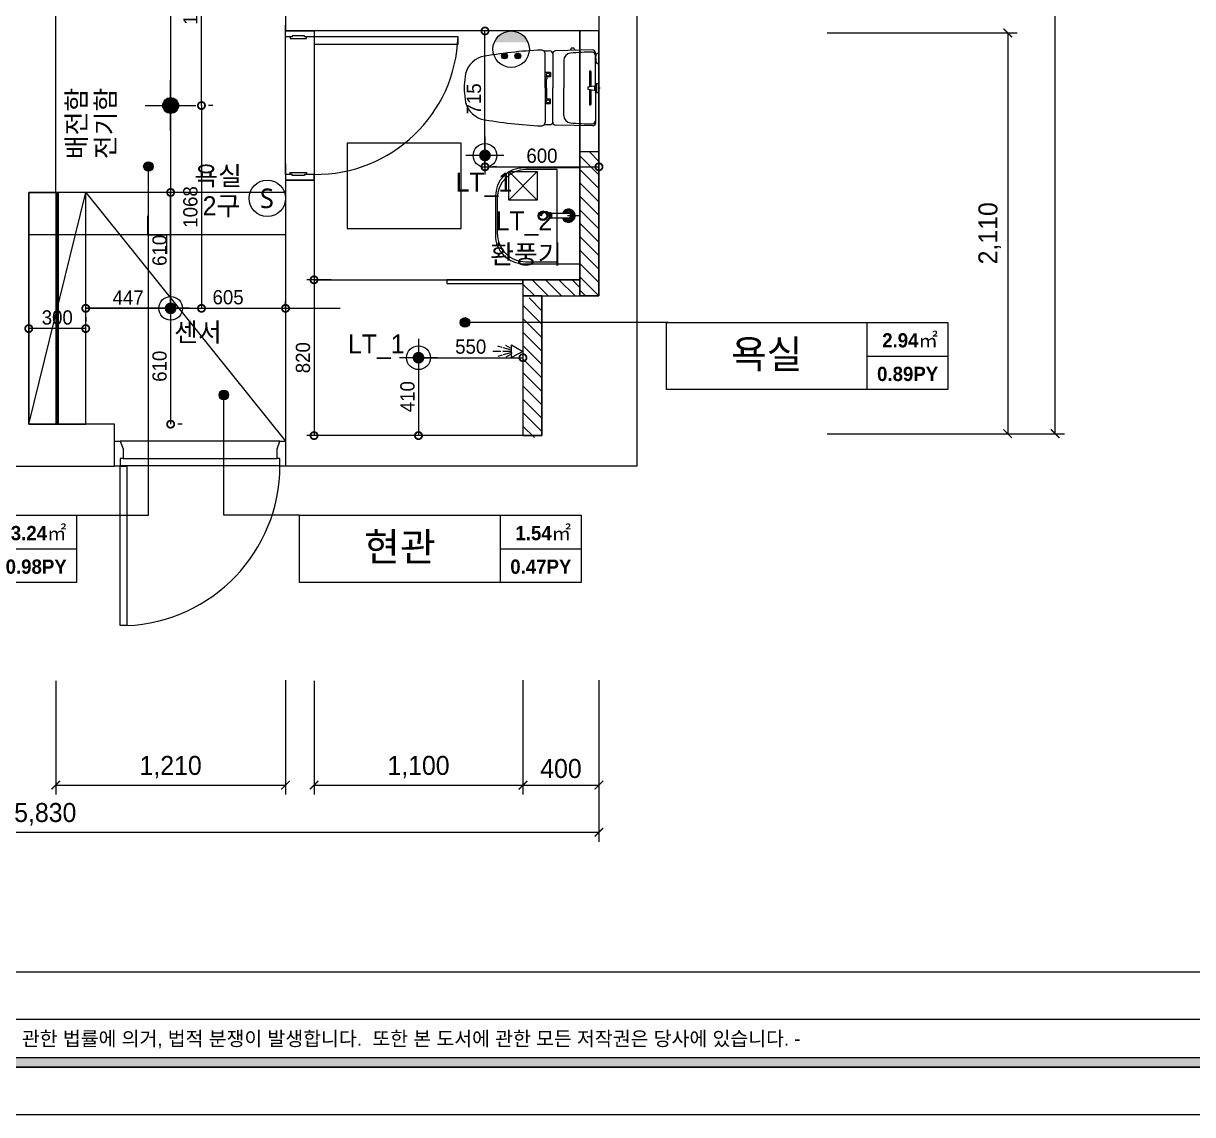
# Model space of a CAD drawing. Header units: inches. Extents: x 211248 to 488355, y -41604 to -7105.
# Drawn here: x 242821 to 248977, y -25825 to -20080 of the extents above; entities that cross this region are included whole.
import ezdxf
from ezdxf.enums import TextEntityAlignment as Align

# ---------------------------------------------------------------- set-up
doc = ezdxf.new("R2010")
doc.units = ezdxf.units.IN
doc.header["$LTSCALE"] = 60
doc.header["$MEASUREMENT"] = 0
doc.linetypes.add('HID', pattern=[2.5, 1.5, -1])
doc.linetypes.add('HIDDEN', pattern=[0.375, 0.25, -0.125])
for name, color, linetype in [('0-ELC TEXT', 7, 'Continuous'), ('03-TEXT', 3, 'Continuous'), ('03-WAL NEW', 3, 'Continuous'), ('06-FUR', 6, 'Continuous'), ('06-LIGHT', 4, 'Continuous'), ('07-DIM WAL', 5, 'Continuous'), ('08-HAT', 8, 'Continuous'), ('15 HAT', 252, 'Continuous'), ('2-con', 2, 'Continuous'), ('3.기호.계단선', 30, 'Continuous'), ('BATH', 4, 'Continuous'), ('CO-BATH', 6, 'Continuous'), ('door(c4)', 4, 'Continuous'), ('door(c8)', 8, 'Continuous'), ('fin', 5, 'Continuous'), ('FORM(YOURNAME)-1', 1, 'Continuous'), ('FORM(YOURNAME)-11', 1, 'Continuous'), ('HL', 6, 'HIDDEN'), ('RC-LIGHT', 7, 'Continuous'), ('TOILET-1', 6, 'Continuous'), ('UNIT-84A-ST-all-1F$0$FUR-FIXD', 8, 'Continuous'), ('설비', 140, 'Continuous'), ('욕실설비', 3, 'Continuous'), ('치수', 7, 'Continuous')]:
    doc.layers.add(name, color=color, linetype=linetype)
doc.styles.get("Standard").update_dxf_attribs({"font": 'txt.shx', "bigfont": 'whgtxt.shx'})
doc.styles.add('YOURNAME', font='HY울릉도M.TTF')
doc.styles.add('넥슨고딕', font='NEXONLv1GothicBold.ttf')
doc.styles.add('스타일1', font='Korail_Round_Gothic_Light.ttf')
doc.styles.add('코레일둥고', font='Korail_Round_Gothic_Medium.ttf')
doc.dimstyles.new('30', dxfattribs={"dimscale": 30, "dimtxt": 2.5, "dimasz": 2.5, "dimexe": 1.25, "dimexo": 2, "dimtad": 1, "dimdec": 0, "dimtxsty": '스타일1', "dimblk": 'DOTSMALL', "dimcen": 2.5, "dimclrd": 1, "dimclre": 1, "dimclrt": 7, "dimadec": 0, "dimazin": 0, "dimtfac": 1, "dimtdec": 0, "dimtix": 1, "dimtmove": 0, "dimatfit": 3, "dimldrblk": 'DOTSMALL', "dimfxl": 0, "dimarcsym": 0})
doc.dimstyles.new('YOURNAME-50', dxfattribs={"dimscale": 50, "dimtxt": 2, "dimasz": 0.9, "dimexe": 1, "dimexo": 3, "dimgap": 0.7, "dimtad": 1, "dimdec": 0, "dimzin": 0, "dimdsep": 46, "dimlunit": 6, "dimtxsty": 'YOURNAME', "dimblk": 'ARCHTICK', "dimcen": 0, "dimclrd": 1, "dimclre": 1, "dimclrt": 7, "dimadec": 0, "dimazin": 0, "dimtfac": 1, "dimtdec": 0, "dimtix": 1, "dimtmove": 2, "dimatfit": 3, "dimldrblk": 'ARCHTICK', "dimfxl": 0, "dimtolj": 1, "dimtzin": 0, "dimarcsym": 0})

# ---------------------------------------------------------------- blocks, each defined once
blk = doc.blocks.new('FORM-ELEVATION')
at = {"layer": 'FORM(YOURNAME)-11'}
h = blk.add_hatch(color=256, dxfattribs=at)
h.dxf.hatch_style = 1
h.paths.add_polyline_path([(-10309, 35708), (71691, 35708), (71691, 35508), (-10309, 35508)])
h.paths.add_polyline_path([(-10309, -21492), (71691, -21492), (71691, -21692), (-10309, -21692)])
at = {"layer": 'Defpoints', "color": 158}
blk.add_line((62481, -20692), (-10309, -20692), dxfattribs=at)
for points in [[(-10309, -21692), (71691, -21692), (71691, 35708), (-10309, 35708)], [(-8309, 33708), (61071, 33708), (61071, -19692), (-8309, -19692)]]:
    blk.add_lwpolyline(points, close=True, dxfattribs=at)
at = {"layer": 'FORM(YOURNAME)-11', "color": 250}
blk.add_lwpolyline([(-11309, -22692), (72691, -22692), (72691, 36708), (-11309, 36708)], close=True, dxfattribs=at)
at = {"layer": 'FORM(YOURNAME)-11'}
blk.add_lwpolyline([(-10309, -21492), (71691, -21492), (71691, -21692), (-10309, -21692)], close=True, dxfattribs=at)
at = {"layer": 'FORM(YOURNAME)-11', "color": 1, "style": 'YOURNAME'}
blk.add_text("- 본 도서는 어떠한 경우에도 무단으로 도용할 수 없으며 도용시 '지적재산권' 보호에 관한 법률에 의거, 법적 분쟁이 발생합니다.  또한 본 도서에 관한 모든 저작권은 당사에 있습니다. -", height=300, dxfattribs=at).set_placement((28146, -21092), align=Align.MIDDLE_CENTER)
at = {"layer": 'FORM(YOURNAME)-11', "color": 3, "style": 'YOURNAME'}
for tag, height, p in [('1', 450, (71041, -1219)), ('2', 450, (71041, -1863)), ('3', 450, (71041, -3150)), ('4', 450, (71041, -5081)), ('5', 515, (71041, -7398)), ('6', 515, (71041, -9650)), ('7', 515, (71041, -11903)), ('8', 515, (71041, -14155)), ('9', 515, (71041, -16408)), ('10', 515, (66791, -18596)), ('11', 515, (71041, -18660)), ('12', 515, (66791, -20848)), ('13', 515, (71041, -20848))]:
    blk.add_attdef(tag, text='', height=height, dxfattribs=at).set_placement(p, align=Align.MIDDLE_RIGHT)
blk = doc.blocks.new('*U461')
at = {"layer": 'FORM(YOURNAME)-1', "xscale": 0.2500000000000001, "yscale": 0.2500000000000001, "zscale": 0.2500000000000001}
blk.add_blockref('FORM-ELEVATION', (236074.7, -20151.6), dxfattribs=at)
blk = doc.blocks.new('_ArchTick')
at = {"color": 0, "linetype": 'ByBlock', "const_width": 0.15}
blk.add_lwpolyline([(-0.5, -0.5), (0.5, 0.5)], dxfattribs=at)
blk = doc.blocks.new('*D91')
at = {"layer": 'Defpoints', "color": 0}
for p in [(246903.2, -14980.2), (248253.2, -14980.2), (246903.2, -22240.2)]:
    blk.add_point(p, dxfattribs=at)
at = {"layer": '치수', "color": 1, "lineweight": -2}
for p, q in [((247053.2, -14980.2), (248303.2, -14980.2)), ((248253.2, -22240.2), (248253.2, -14980.2)), ((247053.2, -22240.2), (248303.2, -22240.2))]:
    blk.add_line(p, q, dxfattribs=at)
at = {"layer": '치수', "color": 1, "lineweight": -2, "xscale": 45, "yscale": 45, "zscale": 45}
for p, rotation in [((248253.2, -14980.2), 90), ((248253.2, -22240.2), 270)]:
    blk.add_blockref('_ArchTick', p, dxfattribs=dict(at, rotation=rotation))
at = {"layer": '치수', "color": 7, "insert": (248158.5, -18610.2), "char_height": 100, "attachment_point": 5, "rotation": 90, "style": 'YOURNAME'}
blk.add_mtext('\\A1;7,260', dxfattribs=at)
blk = doc.blocks.new('*D94')
at = {"layer": 'Defpoints', "color": 0}
for p in [(246903.2, -20130.2), (246903.2, -22240.2), (248003.2, -22240.2)]:
    blk.add_point(p, dxfattribs=at)
at = {"layer": '치수', "color": 1, "lineweight": -2}
for p, q in [((247053.2, -20130.2), (248053.2, -20130.2)), ((248003.2, -20130.2), (248003.2, -22240.2)), ((247053.2, -22240.2), (248053.2, -22240.2))]:
    blk.add_line(p, q, dxfattribs=at)
at = {"layer": '치수', "color": 1, "lineweight": -2, "xscale": 45, "yscale": 45, "zscale": 45}
for p, rotation in [((248003.2, -20130.2), 90), ((248003.2, -22240.2), 270)]:
    blk.add_blockref('_ArchTick', p, dxfattribs=dict(at, rotation=rotation))
at = {"layer": '치수', "color": 7, "insert": (247908.5, -21185.2), "char_height": 100, "attachment_point": 5, "rotation": 90, "style": 'YOURNAME'}
blk.add_mtext('\\A1;2,110', dxfattribs=at)
blk = doc.blocks.new('*D96')
at = {"layer": 'Defpoints', "color": 0}
for p in [(240021.2, -23388.2), (245851.2, -23388.2), (245851.2, -24338.2)]:
    blk.add_point(p, dxfattribs=at)
at = {"layer": '치수', "color": 1, "lineweight": -2}
for p, q in [((240021.2, -23538.2), (240021.2, -24388.2)), ((245851.2, -23538.2), (245851.2, -24388.2)), ((240021.2, -24338.2), (245851.2, -24338.2))]:
    blk.add_line(p, q, dxfattribs=at)
at = {"layer": '치수', "color": 1, "lineweight": -2, "xscale": 45, "yscale": 45, "zscale": 45, "rotation": 180}
blk.add_blockref('_ArchTick', (240021.2, -24338.2), dxfattribs=at)
at = {"layer": '치수', "color": 1, "lineweight": -2, "xscale": 45, "yscale": 45, "zscale": 45}
blk.add_blockref('_ArchTick', (245851.2, -24338.2), dxfattribs=at)
at = {"layer": '치수', "color": 7, "insert": (242936.2, -24243.5), "char_height": 100, "attachment_point": 5, "style": 'YOURNAME'}
blk.add_mtext('\\A1;5,830', dxfattribs=at)
blk = doc.blocks.new('*D97')
at = {"layer": 'Defpoints', "color": 0}
for p in [(242991.2, -23390.2), (244201.2, -23388.2), (244201.2, -24090.2)]:
    blk.add_point(p, dxfattribs=at)
at = {"layer": '치수', "color": 1, "lineweight": -2}
for p, q in [((242991.2, -23540.2), (242991.2, -24140.2)), ((244201.2, -23538.2), (244201.2, -24140.2)), ((242991.2, -24090.2), (244201.2, -24090.2))]:
    blk.add_line(p, q, dxfattribs=at)
at = {"layer": '치수', "color": 1, "lineweight": -2, "xscale": 45, "yscale": 45, "zscale": 45, "rotation": 180}
blk.add_blockref('_ArchTick', (242991.2, -24090.2), dxfattribs=at)
at = {"layer": '치수', "color": 1, "lineweight": -2, "xscale": 45, "yscale": 45, "zscale": 45}
blk.add_blockref('_ArchTick', (244201.2, -24090.2), dxfattribs=at)
at = {"layer": '치수', "color": 7, "insert": (243596.2, -23995.6), "char_height": 100, "attachment_point": 5, "style": 'YOURNAME'}
blk.add_mtext('\\A1;1,210', dxfattribs=at)
blk = doc.blocks.new('*D95')
at = {"layer": 'Defpoints', "color": 0}
for p in [(244351.2, -23390.2), (245451.2, -23388.2), (245451.2, -24090.2)]:
    blk.add_point(p, dxfattribs=at)
at = {"layer": '치수', "color": 1, "lineweight": -2}
for p, q in [((244351.2, -23540.2), (244351.2, -24140.2)), ((245451.2, -23538.2), (245451.2, -24140.2)), ((244351.2, -24090.2), (245451.2, -24090.2))]:
    blk.add_line(p, q, dxfattribs=at)
at = {"layer": '치수', "color": 1, "lineweight": -2, "xscale": 45, "yscale": 45, "zscale": 45, "rotation": 180}
blk.add_blockref('_ArchTick', (244351.2, -24090.2), dxfattribs=at)
at = {"layer": '치수', "color": 1, "lineweight": -2, "xscale": 45, "yscale": 45, "zscale": 45}
blk.add_blockref('_ArchTick', (245451.2, -24090.2), dxfattribs=at)
at = {"layer": '치수', "color": 7, "insert": (244901.2, -23995.6), "char_height": 100, "attachment_point": 5, "style": 'YOURNAME'}
blk.add_mtext('\\A1;1,100', dxfattribs=at)
blk = doc.blocks.new('*D100')
at = {"layer": 'Defpoints', "color": 0}
for p in [(245451.2, -23388.2), (245851.2, -23388.2), (245851.2, -24090.2)]:
    blk.add_point(p, dxfattribs=at)
at = {"layer": '치수', "color": 1, "lineweight": -2}
for p, q in [((245451.2, -23538.2), (245451.2, -24140.2)), ((245851.2, -23538.2), (245851.2, -24140.2)), ((245451.2, -24090.2), (245851.2, -24090.2))]:
    blk.add_line(p, q, dxfattribs=at)
at = {"layer": '치수', "color": 1, "lineweight": -2, "xscale": 45, "yscale": 45, "zscale": 45, "rotation": 180}
blk.add_blockref('_ArchTick', (245451.2, -24090.2), dxfattribs=at)
at = {"layer": '치수', "color": 1, "lineweight": -2, "xscale": 45, "yscale": 45, "zscale": 45}
blk.add_blockref('_ArchTick', (245851.2, -24090.2), dxfattribs=at)
at = {"layer": '치수', "color": 7, "insert": (245651.2, -24003.2), "char_height": 100, "attachment_point": 5, "style": 'YOURNAME'}
blk.add_mtext('\\A1;400', dxfattribs=at)
blk = doc.blocks.new('hallogen')
h = blk.add_hatch(color=256)
h.dxf.hatch_style = 1
edge = h.paths.add_edge_path()
edge.add_arc((48591.7, 60854.3), 31.2, 0, 360, ccw=False)
at = {"color": 1, "linetype": 'Continuous'}
for p, q in [((48591.7, 60954.3), (48591.7, 60754.3)), ((48691.7, 60854.3), (48491.7, 60854.3))]:
    blk.add_line(p, q, dxfattribs=at)
at = {"color": 4, "linetype": 'Continuous'}
blk.add_circle((48591.7, 60854.3), 62.5, dxfattribs=at)
blk = doc.blocks.new('_DOTSMALL')
at = {"color": 0, "linetype": 'ByBlock', "const_width": 0.5}
blk.add_lwpolyline([(-0.0625, 0, 1), (0.0625, 0, 1)], format="xyb", close=True, dxfattribs=at)
blk = doc.blocks.new('*D108')
at = {"layer": '07-DIM WAL', "color": 1, "lineweight": -2}
for p, q in [((244441.2, -21430.2), (244313.7, -21430.2)), ((244351.2, -21430.2), (244351.2, -22250.2)), ((244441.2, -22250.2), (244313.7, -22250.2))]:
    blk.add_line(p, q, dxfattribs=at)
at = {"layer": 'Defpoints', "color": 0}
for p in [(244501.2, -21430.2), (244351.2, -22250.2), (244501.2, -22250.2)]:
    blk.add_point(p, dxfattribs=at)
at = {"layer": '07-DIM WAL', "color": 1, "lineweight": -2, "xscale": 75, "yscale": 75, "zscale": 75}
for p, rotation in [((244351.2, -21430.2), 90), ((244351.2, -22250.2), 270)]:
    blk.add_blockref('_DOTSMALL', p, dxfattribs=dict(at, rotation=rotation))
at = {"layer": '07-DIM WAL', "color": 7, "insert": (244293.2, -21840.2), "char_height": 75, "attachment_point": 5, "rotation": 90, "style": '스타일1'}
blk.add_mtext('820', dxfattribs=at)
blk = doc.blocks.new('swich')
at = {"layer": '설비', "color": 140}
blk.add_circle((372828.6, -86554.1), 84, dxfattribs=at)
at = {"layer": '설비', "color": 140, "insert": (372858.7, -86509.1), "char_height": 90, "attachment_point": 3}
blk.add_mtext_dynamic_manual_height_columns('{\\fMalgun Gothic|b0|i0|c129|p50;S}', width=143.497, gutter_width=1, heights=[0], dxfattribs=at)
blk = doc.blocks.new('egoo')
at = {"layer": '설비'}
h = blk.add_hatch(color=140, dxfattribs=at)
edge = h.paths.add_edge_path()
edge.add_arc((1015645.3, 443433.7), 22.3, 0, 360)
h = blk.add_hatch(color=140, dxfattribs=at)
edge = h.paths.add_edge_path()
edge.add_arc((1015747.7, 443433.7), 22.3, 0, 360)
h = blk.add_hatch(color=140, dxfattribs=at)
edge = h.paths.add_edge_path()
edge.add_line((1015826.3, 443329.1), (1015566.6, 443329.1))
edge.add_ellipse((1015696.5, 443381.5), major_axis=(99, 99), ratio=1, start_angle=156.95778, end_angle=293.04222)
at = {"layer": '설비', "color": 140}
for centre, radius in [((1015696.5, 443381.5), 140), ((1015645.3, 443433.7), 22.3), ((1015747.7, 443433.7), 22.3)]:
    blk.add_circle(centre, radius, dxfattribs=at)
blk = doc.blocks.new('*D290')
at = {"layer": '07-DIM WAL', "color": 1, "lineweight": -2}
for p, q in [((245251.2, -20775.2), (245251.2, -20797.7)), ((245851.2, -20775.2), (245851.2, -20797.7)), ((245251.2, -20835.2), (245851.2, -20835.2))]:
    blk.add_line(p, q, dxfattribs=at)
at = {"layer": 'Defpoints', "color": 0}
for p in [(245251.2, -20835.2), (245851.2, -20835.2), (245851.2, -20835.2)]:
    blk.add_point(p, dxfattribs=at)
at = {"layer": '07-DIM WAL', "color": 1, "lineweight": -2, "xscale": 75, "yscale": 75, "zscale": 75, "rotation": 180}
blk.add_blockref('_DOTSMALL', (245251.2, -20835.2), dxfattribs=at)
at = {"layer": '07-DIM WAL', "color": 1, "lineweight": -2, "xscale": 75, "yscale": 75, "zscale": 75}
blk.add_blockref('_DOTSMALL', (245851.2, -20835.2), dxfattribs=at)
at = {"layer": '07-DIM WAL', "color": 7, "insert": (245551.2, -20777.2), "char_height": 75, "attachment_point": 5, "style": '스타일1'}
blk.add_mtext('600', dxfattribs=at)
blk = doc.blocks.new('*D291')
at = {"layer": '07-DIM WAL', "color": 1, "lineweight": -2}
for p, q in [((245251.2, -20835.2), (245251.2, -20120.2)), ((245311.2, -20120.2), (245288.7, -20120.2)), ((245311.2, -20835.2), (245288.7, -20835.2))]:
    blk.add_line(p, q, dxfattribs=at)
at = {"layer": 'Defpoints', "color": 0}
for p in [(245251.2, -20120.2), (245251.2, -20120.2), (245251.2, -20835.2)]:
    blk.add_point(p, dxfattribs=at)
at = {"layer": '07-DIM WAL', "color": 1, "lineweight": -2, "xscale": 75, "yscale": 75, "zscale": 75}
for p, rotation in [((245251.2, -20120.2), 90), ((245251.2, -20835.2), 270)]:
    blk.add_blockref('_DOTSMALL', p, dxfattribs=dict(at, rotation=rotation))
at = {"layer": '07-DIM WAL', "color": 7, "insert": (245193.2, -20477.7), "char_height": 75, "attachment_point": 5, "rotation": 90, "style": '스타일1'}
blk.add_mtext('715', dxfattribs=at)
blk = doc.blocks.new('*D292')
at = {"layer": '07-DIM WAL', "color": 1, "lineweight": -2}
for p, q in [((244901.2, -21840.2), (244901.2, -22250.2)), ((244961.2, -21840.2), (244938.7, -21840.2)), ((244961.2, -22250.2), (244938.7, -22250.2))]:
    blk.add_line(p, q, dxfattribs=at)
at = {"layer": 'Defpoints', "color": 0}
for p in [(244901.2, -21840.2), (244901.2, -22250.2), (244901.2, -22250.2)]:
    blk.add_point(p, dxfattribs=at)
at = {"layer": '07-DIM WAL', "color": 1, "lineweight": -2, "xscale": 75, "yscale": 75, "zscale": 75}
for p, rotation in [((244901.2, -21840.2), 90), ((244901.2, -22250.2), 270)]:
    blk.add_blockref('_DOTSMALL', p, dxfattribs=dict(at, rotation=rotation))
at = {"layer": '07-DIM WAL', "color": 7, "insert": (244843.2, -22045.2), "char_height": 75, "attachment_point": 5, "rotation": 90, "style": '스타일1'}
blk.add_mtext('410', dxfattribs=at)
blk = doc.blocks.new('*D293')
at = {"layer": '07-DIM WAL', "color": 1, "lineweight": -2}
for p, q in [((244901.2, -21780.2), (244901.2, -21802.7)), ((245451.2, -21780.2), (245451.2, -21802.7)), ((244901.2, -21840.2), (245451.2, -21840.2))]:
    blk.add_line(p, q, dxfattribs=at)
at = {"layer": 'Defpoints', "color": 0}
for p in [(244901.2, -21840.2), (245451.2, -21840.2), (245451.2, -21840.2)]:
    blk.add_point(p, dxfattribs=at)
at = {"layer": '07-DIM WAL', "color": 1, "lineweight": -2, "xscale": 75, "yscale": 75, "zscale": 75, "rotation": 180}
blk.add_blockref('_DOTSMALL', (244901.2, -21840.2), dxfattribs=at)
at = {"layer": '07-DIM WAL', "color": 1, "lineweight": -2, "xscale": 75, "yscale": 75, "zscale": 75}
blk.add_blockref('_DOTSMALL', (245451.2, -21840.2), dxfattribs=at)
at = {"layer": '07-DIM WAL', "color": 7, "insert": (245176.2, -21782.2), "char_height": 75, "attachment_point": 5, "style": '스타일1'}
blk.add_mtext('550', dxfattribs=at)
blk = doc.blocks.new('1')
at = {"linetype": 'Continuous'}
h = blk.add_hatch(color=4, dxfattribs=at)
h.dxf.hatch_style = 1
edge = h.paths.add_edge_path()
edge.add_arc((11539653.5, -14273503.8), 37.5, 0, 360)
at = {"color": 1, "linetype": 'Continuous'}
for p, q in [((11539653.5, -14273637.1), (11539653.5, -14273370.5)), ((11539520.2, -14273503.8), (11539786.8, -14273503.8))]:
    blk.add_line(p, q, dxfattribs=at)
at = {"color": 4, "linetype": 'Continuous'}
for radius in [41.5, 37.5]:
    blk.add_circle((11539653.5, -14273503.8), radius, dxfattribs=at)
blk = doc.blocks.new('*D302')
at = {"layer": '07-DIM WAL', "color": 1, "lineweight": -2}
for p, q in [((243656.2, -19445.2), (243796, -19445.2)), ((243758.5, -20512.7), (243758.5, -19445.2)), ((243698.5, -20512.7), (243721, -20512.7))]:
    blk.add_line(p, q, dxfattribs=at)
at = {"layer": 'Defpoints', "color": 0}
for p in [(243596.2, -19445.2), (243758.5, -19445.2), (243758.5, -20512.7)]:
    blk.add_point(p, dxfattribs=at)
at = {"layer": '07-DIM WAL', "color": 1, "lineweight": -2, "xscale": 75, "yscale": 75, "zscale": 75}
for p, rotation in [((243758.5, -19445.2), 90), ((243758.5, -20512.7), 270)]:
    blk.add_blockref('_DOTSMALL', p, dxfattribs=dict(at, rotation=rotation))
at = {"layer": '07-DIM WAL', "color": 7, "insert": (243700.5, -19979), "char_height": 75, "attachment_point": 5, "rotation": 90, "style": '스타일1'}
blk.add_mtext('1068', dxfattribs=at)
blk = doc.blocks.new('*D305')
at = {"layer": '07-DIM WAL', "color": 1, "lineweight": -2}
for p, q in [((243596.2, -21520.2), (243596.2, -21542.7)), ((244201.2, -21581.7), (244201.2, -21542.7)), ((243596.2, -21580.2), (244201.2, -21580.2))]:
    blk.add_line(p, q, dxfattribs=at)
at = {"layer": 'Defpoints', "color": 0}
for p in [(243596.2, -21580.2), (244201.2, -21580.2), (244201.2, -21641.7)]:
    blk.add_point(p, dxfattribs=at)
at = {"layer": '07-DIM WAL', "color": 1, "lineweight": -2, "xscale": 75, "yscale": 75, "zscale": 75, "rotation": 180}
blk.add_blockref('_DOTSMALL', (243596.2, -21580.2), dxfattribs=at)
at = {"layer": '07-DIM WAL', "color": 1, "lineweight": -2, "xscale": 75, "yscale": 75, "zscale": 75}
blk.add_blockref('_DOTSMALL', (244201.2, -21580.2), dxfattribs=at)
at = {"layer": '07-DIM WAL', "color": 7, "insert": (243898.7, -21522.2), "char_height": 75, "attachment_point": 5, "style": '스타일1'}
blk.add_mtext('605', dxfattribs=at)
blk = doc.blocks.new('*D306')
at = {"layer": '07-DIM WAL', "color": 1, "lineweight": -2}
for p, q in [((243149.2, -21581.7), (243149.2, -21542.7)), ((243596.2, -21520.2), (243596.2, -21542.7)), ((243596.2, -21580.2), (243149.2, -21580.2))]:
    blk.add_line(p, q, dxfattribs=at)
at = {"layer": 'Defpoints', "color": 0}
for p in [(243149.2, -21580.2), (243596.2, -21580.2), (243149.2, -21641.7)]:
    blk.add_point(p, dxfattribs=at)
at = {"layer": '07-DIM WAL', "color": 1, "lineweight": -2, "xscale": 75, "yscale": 75, "zscale": 75, "rotation": 180}
blk.add_blockref('_DOTSMALL', (243149.2, -21580.2), dxfattribs=at)
at = {"layer": '07-DIM WAL', "color": 1, "lineweight": -2, "xscale": 75, "yscale": 75, "zscale": 75}
blk.add_blockref('_DOTSMALL', (243596.2, -21580.2), dxfattribs=at)
at = {"layer": '07-DIM WAL', "color": 7, "insert": (243372.7, -21522.8), "char_height": 75, "attachment_point": 5, "style": '스타일1'}
blk.add_mtext('447', dxfattribs=at)
blk = doc.blocks.new('*D307')
at = {"layer": '07-DIM WAL', "color": 1, "lineweight": -2}
for p, q in [((242849.2, -21626.7), (242849.2, -21649.2)), ((243149.2, -21626.7), (243149.2, -21649.2)), ((243149.2, -21686.7), (242849.2, -21686.7))]:
    blk.add_line(p, q, dxfattribs=at)
at = {"layer": 'Defpoints', "color": 0}
for p in [(242849.2, -21686.7), (242849.2, -21686.7), (243149.2, -21686.7)]:
    blk.add_point(p, dxfattribs=at)
at = {"layer": '07-DIM WAL', "color": 1, "lineweight": -2, "xscale": 75, "yscale": 75, "zscale": 75, "rotation": 180}
blk.add_blockref('_DOTSMALL', (242849.2, -21686.7), dxfattribs=at)
at = {"layer": '07-DIM WAL', "color": 1, "lineweight": -2, "xscale": 75, "yscale": 75, "zscale": 75}
blk.add_blockref('_DOTSMALL', (243149.2, -21686.7), dxfattribs=at)
at = {"layer": '07-DIM WAL', "color": 7, "insert": (242999.2, -21628.7), "char_height": 75, "attachment_point": 5, "style": '스타일1'}
blk.add_mtext('300', dxfattribs=at)
blk = doc.blocks.new('*D308')
at = {"layer": '07-DIM WAL', "color": 1, "lineweight": -2}
for p, q in [((243596.2, -21580.2), (243596.2, -22190.2)), ((243656.2, -21580.2), (243633.7, -21580.2)), ((243656.2, -22190.2), (243633.7, -22190.2))]:
    blk.add_line(p, q, dxfattribs=at)
at = {"layer": 'Defpoints', "color": 0}
for p in [(243596.2, -21580.2), (243596.2, -22190.2), (243596.2, -22190.2)]:
    blk.add_point(p, dxfattribs=at)
at = {"layer": '07-DIM WAL', "color": 1, "lineweight": -2, "xscale": 75, "yscale": 75, "zscale": 75}
for p, rotation in [((243596.2, -21580.2), 90), ((243596.2, -22190.2), 270)]:
    blk.add_blockref('_DOTSMALL', p, dxfattribs=dict(at, rotation=rotation))
at = {"layer": '07-DIM WAL', "color": 7, "insert": (243538.2, -21885.2), "char_height": 75, "attachment_point": 5, "rotation": 90, "style": '스타일1'}
blk.add_mtext('610', dxfattribs=at)
blk = doc.blocks.new('AC-8')
at = {"layer": 'BATH'}
for p, q in [((-50.8, 54), (-0.1, 142.7)), ((-0.1, 142.7), (45.4, 54)), ((45.4, 54), (-50.8, 54)), ((-24.7, 46.5), (-46.3, 12.2)), ((-13.5, 47.3), (-27.7, -7.9)), ((-1.6, 49.5), (-1.6, -10.8)), ((10.4, 47.3), (24.5, -7.9)), ((21.6, 46.5), (43.2, 12.2)), ((-31.4, -16.2), (-41.1, -49)), ((-1.6, -27.3), (-1.6, -88.5)), ((28.3, -16.2), (38, -49))]:
    blk.add_line(p, q, dxfattribs=at)
blk = doc.blocks.new('A$C1AC25B95')
at = {"layer": '욕실설비', "color": 8}
for p, q in [((28.3, 72.3), (28.3, 75)), ((53.3, 73.7), (53.3, 75))]:
    blk.add_line(p, q, dxfattribs=at)
at = {"layer": 'TOILET-1', "linetype": 'Continuous', "xscale": 0.873786407766195, "yscale": 0.873786407766195, "zscale": 0.873786407766195, "rotation": 180}
blk.add_blockref('AC-8', (39.7, 124.7), dxfattribs=at)
blk = doc.blocks.new('A$C4B2D31F0')
for p, q in [((168.9, 707.3), (216.9, 707.3)), ((192.9, 707.3), (192.9, 716))]:
    blk.add_line(p, q)
at = {"layer": 'fin', "color": 4}
for p, q in [((185, 690.9), (20.4, 690.9)), ((37.2, 692.3), (24.7, 692.3)), ((37.2, 692.3), (49.7, 692.3)), ((200.9, 690.9), (365.5, 690.9)), ((47.7, 523.7), (192.9, 523.7)), ((338.2, 523.7), (192.9, 523.7)), ((12.6, 465.9), (192.9, 465.9)), ((373.3, 465.9), (192.9, 465.9)), ((192.9, 426.6), (13.7, 426.6)), ((192.9, 426.6), (372.2, 426.6))]:
    blk.add_line(p, q, dxfattribs=at)
for points in [[(20.4, 690.9), (7.9, 690.9, 0.421209), (-7.1, 675.5), (-2.4, 480.5, 0.001659)], [(365.5, 690.9), (378, 690.9, -0.421209), (392.9, 675.5), (388.3, 480.5, -0.001659)], [(12.6, 465.9, 0.371724), (-1.8, 451.2, 0.003515), (-1, 420.3, 0.320541)], [(373.3, 465.9, -0.371724), (387.7, 451.2, -0.003515), (386.9, 420.3, -0.320541)]]:
    blk.add_lwpolyline(points, format="xyb", dxfattribs=at)
for centre, radius, start, end in [((20.4, 674.9), 16, 90, 179.31159), ((24.7, 707.3), 15, 180, 270), ((49.7, 707.3), 15, 270, 0), ((365.5, 674.9), 16, 0.68841, 90), ((1004.3, 663.1), 1000, 179.31159, 185.94375), ((-618.4, 663.1), 1000, 354.05625, 0.68841), ((49.4, 563.7), 40, 185.94375, 267.51291), ((336.5, 563.7), 40, 272.48709, 354.05625), ((12.6, 480.9), 15, 181.36509, 270), ((373.3, 480.9), 15, 270, 358.63491), ((13.7, 406.6), 20, 90, 182.3333), ((2197.7, 495.6), 2205.9, 182.3333, 190.60807), ((-1811.8, 495.6), 2205.9, 349.39193, 357.6667), ((372.2, 406.6), 20, 357.6667, 90), ((148.7, 128.9), 125.5, 198.2964, 263.42408), ((237.2, 128.9), 125.5, 276.57592, 341.7036), ((192.9, 405.9), 405.9, 261.69926, 270), ((192.9, 405.9), 405.9, 270, 278.30074)]:
    blk.add_arc(centre, radius, start, end, dxfattribs=at)
at = {"layer": 'HL', "linetype": 'Continuous'}
for p, q in [((168.9, 697.3), (168.9, 707.3)), ((168.9, 697.3), (216.9, 697.3)), ((186, 692.5), (180.6, 697.3)), ((181.6, 685.5), (186, 692.5)), ((187, 651.2), (181.6, 685.5)), ((181.6, 685.5), (204.3, 685.5)), ((186, 692.5), (199.9, 692.5)), ((198.9, 651.2), (204.3, 685.5)), ((199.9, 692.5), (205.3, 697.3)), ((204.3, 685.5), (199.9, 692.5)), ((216.9, 697.3), (216.9, 707.3)), ((106.4, 666.3), (184.4, 666.3)), ((106.4, 659.3), (185.5, 659.3)), ((187, 651.2), (198.9, 651.2)), ((200.4, 659.3), (279.4, 659.3)), ((201.4, 666.3), (279.4, 666.3)), ((-16, 576.9), (-16, 564.8)), ((-12, 580.9), (-4.8, 580.9)), ((-12, 560.8), (-4.3, 560.8)), ((192.9, 433.7), (146.6, 433.7)), ((192.9, 433.7), (239.3, 433.7))]:
    blk.add_line(p, q, dxfattribs=at)
for points in [[(110.4, 426.6), (110.4, 450.8, -0.414214), (114.4, 454.8), (130.9, 454.8, -0.414214), (134.9, 450.8), (134.9, 435.2), (134.9, 426.6)], [(134.9, 435.2), (144.6, 435.2, -0.414214), (146.6, 433.2), (146.6, 426.6)], [(251, 435.2), (241.3, 435.2, 0.414214), (239.3, 433.2), (239.3, 426.6)], [(275.5, 426.6), (275.5, 450.8, 0.414214), (271.5, 454.8), (255, 454.8, 0.414214), (251, 450.8), (251, 435.2), (251, 426.6)]]:
    blk.add_lwpolyline(points, format="xyb", dxfattribs=at)
for centre in [(122.9, 440.9), (262.9, 440.9)]:
    blk.add_circle(centre, 8, dxfattribs=at)
for centre, radius, start, end in [((106.4, 662.8), 3.5, 90, 270), ((279.4, 662.8), 3.5, 270, 90), ((-12, 576.9), 4, 90, 180), ((-12, 564.8), 4, 180, 270)]:
    blk.add_arc(centre, radius, start, end, dxfattribs=at)
blk = doc.blocks.new('B-003')
blk.add_line((0, 0), (0, -65))
at = {"layer": 'CO-BATH'}
for p, q in [((-252.5, 0), (-252.5, -295)), ((252.5, 0), (-252.5, 0)), ((252.5, -295), (252.5, 0)), ((-102.5, -445), (102.5, -445))]:
    blk.add_line(p, q, dxfattribs=at)
at = {"layer": 'CO-BATH', "color": 8}
for p, q in [((-12.5, -60), (-12.5, -150.5)), ((12.5, -60), (12.5, -150.5)), ((-242.5, -120), (-242.5, -285)), ((242.5, -120), (-242.5, -120)), ((242.5, -285), (242.5, -120)), ((-14.5, -155.5), (-14.5, -160.5)), ((-14.5, -160.5), (14.5, -160.5)), ((-13.5, -150.5), (-13.5, -155.5)), ((13.5, -150.5), (13.5, -155.5)), ((14.5, -155.5), (14.5, -160.5)), ((-92.5, -435), (92.5, -435))]:
    blk.add_line(p, q, dxfattribs=at)
at = {"layer": 'CO-BATH', "color": 251}
for p, q in [((-14.5, -155.5), (14.5, -155.5)), ((-13.5, -150.5), (13.5, -150.5))]:
    blk.add_line(p, q, dxfattribs=at)
at = {"layer": 'CO-BATH', "color": 8}
blk.add_circle((0, -195), 25, dxfattribs=at)
at = {"layer": 'CO-BATH', "color": 251}
blk.add_circle((0, -195), 20, dxfattribs=at)
at = {"layer": 'CO-BATH', "color": 8}
for centre, radius, start, end in [((0, -60), 35, 290.92481, 249.07514), ((0, -60), 12.5, 359.99998, 179.99998), ((-92.5, -285), 150, 180, 270), ((92.5, -285), 150, 270, 0)]:
    blk.add_arc(centre, radius, start, end, dxfattribs=at)
at = {"layer": 'CO-BATH', "color": 251}
for radius, start, end in [(30, 294.62429, 245.37566), (25, 299.99998, 239.99998), (18, 313.98294, 226.01701)]:
    blk.add_arc((0, -60), radius, start, end, dxfattribs=at)
at = {"layer": 'CO-BATH'}
for centre, start, end in [((-102.5, -295), 180, 270), ((102.5, -295), 270, 0)]:
    blk.add_arc(centre, 150, start, end, dxfattribs=at)
blk = doc.blocks.new('*D449')
at = {"layer": '07-DIM WAL', "color": 1, "lineweight": -2}
for p, q in [((243596.2, -21580.2), (243596.2, -20970.2)), ((243656.2, -20970.2), (243633.7, -20970.2)), ((243656.2, -21580.2), (243633.7, -21580.2))]:
    blk.add_line(p, q, dxfattribs=at)
at = {"layer": 'Defpoints', "color": 0}
for p in [(243596.2, -20970.2), (243596.2, -20970.2), (243596.2, -21580.2)]:
    blk.add_point(p, dxfattribs=at)
at = {"layer": '07-DIM WAL', "color": 1, "lineweight": -2, "xscale": 75, "yscale": 75, "zscale": 75}
for p, rotation in [((243596.2, -20970.2), 90), ((243596.2, -21580.2), 270)]:
    blk.add_blockref('_DOTSMALL', p, dxfattribs=dict(at, rotation=rotation))
at = {"layer": '07-DIM WAL', "color": 7, "insert": (243538.2, -21275.2), "char_height": 75, "attachment_point": 5, "rotation": 90, "style": '스타일1'}
blk.add_mtext('610', dxfattribs=at)
blk = doc.blocks.new('*D450')
at = {"layer": '07-DIM WAL', "color": 1, "lineweight": -2}
for p, q in [((243758.5, -20512.7), (243758.5, -21580.2)), ((243818.5, -20512.7), (243796, -20512.7)), ((243656.2, -21580.2), (243796, -21580.2))]:
    blk.add_line(p, q, dxfattribs=at)
at = {"layer": 'Defpoints', "color": 0}
for p in [(243758.5, -20512.7), (243596.2, -21580.2), (243758.5, -21580.2)]:
    blk.add_point(p, dxfattribs=at)
at = {"layer": '07-DIM WAL', "color": 1, "lineweight": -2, "xscale": 75, "yscale": 75, "zscale": 75}
for p, rotation in [((243758.5, -20512.7), 90), ((243758.5, -21580.2), 270)]:
    blk.add_blockref('_DOTSMALL', p, dxfattribs=dict(at, rotation=rotation))
at = {"layer": '07-DIM WAL', "color": 7, "insert": (243700.5, -21046.5), "char_height": 75, "attachment_point": 5, "rotation": 90, "style": '스타일1'}
blk.add_mtext('1068', dxfattribs=at)

msp = doc.modelspace()

# ---------------------------------------------------------------- hatches: boundary and pattern name
at = {"layer": '0-ELC TEXT'}
h = msp.add_hatch(color=256, dxfattribs=at)
h.dxf.hatch_style = 1
edge = h.paths.add_edge_path()
edge.add_arc((243479.2, -20833.2), 25, 270, 630, ccw=False)
h = msp.add_hatch(color=256, dxfattribs=at)
h.dxf.hatch_style = 1
edge = h.paths.add_edge_path()
edge.add_arc((243479.2, -20833.2), 25, 270, 630, ccw=False)
h = msp.add_hatch(color=256, dxfattribs=at)
h.dxf.hatch_style = 1
edge = h.paths.add_edge_path()
edge.add_arc((245145.9, -21654.3), 25, 270, 630, ccw=False)
h = msp.add_hatch(color=256, dxfattribs=at)
h.dxf.hatch_style = 1
edge = h.paths.add_edge_path()
edge.add_arc((245145.9, -21654.3), 25, 270, 630, ccw=False)
h = msp.add_hatch(color=256, dxfattribs=at)
h.dxf.hatch_style = 1
edge = h.paths.add_edge_path()
edge.add_arc((243876.3, -22036.4), 25, 270, 630, ccw=False)
h = msp.add_hatch(color=256, dxfattribs=at)
h.dxf.hatch_style = 1
edge = h.paths.add_edge_path()
edge.add_arc((243876.3, -22036.4), 25, 270, 630, ccw=False)
at = {"layer": '08-HAT'}
h = msp.add_hatch(dxfattribs=at)
h.set_pattern_fill('_USER', color=8, scale=50, angle=-45, pattern_type=0)
h.set_pattern_definition([(315, (21500, -22377), (35.355339, 35.355339), [])])
h.paths.add_polyline_path([(245851.2, -20755.2), (245751.2, -20755.2), (245751.2, -21515.2), (245851.2, -21515.2)])
h = msp.add_hatch(dxfattribs=at)
h.set_pattern_fill('_USER', color=8, scale=50, angle=-45, pattern_type=0)
h.set_pattern_definition([(315, (21500, -22362), (35.355339, 35.355339), [])])
h.paths.add_polyline_path([(245451.2, -21430.2), (245451.2, -21515.2), (245751.2, -21515.2), (245751.2, -21430.2)])
h = msp.add_hatch(dxfattribs=at)
h.set_pattern_fill('_USER', color=8, scale=50, angle=-45, pattern_type=0)
h.set_pattern_definition([(315, (44365.5, -22357), (35.355339, 35.355339), [])])
h.paths.add_polyline_path([(245551.2, -21525.2), (245451.2, -21525.2), (245451.2, -22260.2), (245551.2, -22260.2)])

# ---------------------------------------------------------------- linework, layer by layer
at = {"layer": '0-ELC TEXT'}
for p, q in [((246216.7, -21654.3), (245156.2, -21654.3)), ((247263.6, -22008.1), (247263.6, -21654.3)), ((247263.6, -21831.2), (247688.3, -21831.2)), ((243876.3, -22668.9), (243876.3, -22036.4)), ((244275.1, -22668.9), (243876.3, -22668.9)), ((245332.3, -23022.6), (245332.3, -22668.9)), ((242675.5, -22845.7), (243100.2, -22845.7)), ((245332.3, -22845.7), (245757, -22845.7))]:
    msp.add_line(p, q, dxfattribs=at)
at = {"layer": '0-ELC TEXT', "elevation": 0}
msp.add_lwpolyline([(243100.2, -22668.9), (243479.2, -22668.9), (243479.2, -20833.2)], dxfattribs=at)
at = {"layer": '0-ELC TEXT'}
msp.add_lwpolyline([(246206.4, -21654.3), (247688.3, -21654.3), (247688.3, -22008.1), (246206.4, -22008.1)], close=True, dxfattribs=at)
at = {"layer": '0-ELC TEXT', "elevation": 0}
for points in [[(241618.3, -22668.9), (243100.2, -22668.9), (243100.2, -23022.6), (241618.3, -23022.6)], [(244275.1, -22668.9), (245757, -22668.9), (245757, -23022.6), (244275.1, -23022.6)]]:
    msp.add_lwpolyline(points, close=True, dxfattribs=at)
at = {"layer": '0-ELC TEXT'}
for centre in [(243479.2, -20833.2), (243479.2, -20833.2), (245145.9, -21654.3), (245145.9, -21654.3), (243876.3, -22036.4), (243876.3, -22036.4)]:
    msp.add_circle(centre, 25, dxfattribs=at)
at = {"layer": '03-WAL NEW'}
for points in [[(245751.2, -20120.2), (245751.2, -21515.2), (245851.2, -21515.2), (245851.2, -20120.2)], [(245451.2, -22250.2), (245551.2, -22250.2), (245551.2, -21515.2), (245451.2, -21515.2)]]:
    msp.add_lwpolyline(points, close=True, dxfattribs=at)
msp.add_lwpolyline([(245851.2, -21515.2), (245751.2, -21515.2), (245751.2, -20755.2), (245851.2, -20755.2), (245851.2, -21515.2)], dxfattribs=at)
at = {"layer": '03-WAL NEW', "color": 8}
msp.add_lwpolyline([(243474.2, -21093.2), (243474.2, -21193.2), (243574.2, -21193.2), (243574.2, -21293.2)], dxfattribs=at)
at = {"layer": '06-FUR'}
msp.add_line((242849.2, -22190.2), (243149.2, -20970.2), dxfattribs=at)
msp.add_lwpolyline([(242849.2, -22190.2), (243149.2, -22190.2), (243149.2, -20970.2), (242849.2, -20970.2)], close=True, dxfattribs=at)
at = {"layer": '06-LIGHT', "color": 10, "linetype": 'HID', "const_width": 20}
msp.add_lwpolyline([(242999.2, -22190.2), (242999.2, -20970.2)], dxfattribs=at)
at = {"layer": '08-HAT'}
for p, q in [((244201.2, -20815.2), (244201.2, -20090.2)), ((244201.2, -20875.2), (244201.2, -20150.2)), ((244351.2, -20150.2), (244351.2, -20875.2)), ((244201.2, -20970.2), (242991.2, -20970.2)), ((244201.2, -21193.2), (242849.2, -21193.2))]:
    msp.add_line(p, q, dxfattribs=at)
at = {"layer": '08-HAT', "color": 8}
msp.add_lwpolyline([(245451.2, -21515.2), (245751.2, -21515.2), (245751.2, -21430.2), (245451.2, -21430.2)], close=True, dxfattribs=at)
at = {"layer": '15 HAT'}
for p, q in [((243596.2, -19445.2), (243596.2, -21580.2)), ((243149.2, -20970.2), (244201.2, -22280.2)), ((243149.2, -21580.2), (244489, -21580.2))]:
    msp.add_line(p, q, dxfattribs=at)
at = {"layer": '2-con'}
for p, q in [((246051.2, -14780.2), (246051.2, -22410.2)), ((245851.2, -18210.2), (245851.2, -21445.2)), ((242991.2, -20970.2), (242991.2, -19910.2)), ((244201.2, -19940.2), (244201.2, -20120.2)), ((245851.2, -20120.2), (244201.2, -20120.2)), ((244201.2, -20818.2), (244201.2, -22410.2)), ((244351.2, -20818.2), (244351.2, -22190.2)), ((244351.2, -20905.2), (244201.2, -20905.2)), ((244351.2, -20878.2), (244351.2, -22250.2)), ((242849.2, -22190.2), (242849.2, -20970.2)), ((242849.2, -20970.2), (242991.2, -20970.2)), ((245551.2, -21515.2), (245551.2, -22250.2)), ((243301.2, -22190.2), (242849.2, -22190.2)), ((243301.2, -22410.2), (243301.2, -22190.2)), ((243301.2, -22410.2), (243301.2, -22280.2)), ((243301.2, -22280.2), (243331.2, -22280.2)), ((243331.2, -22280.2), (243346.2, -22320.2)), ((245551.2, -22250.2), (244351.2, -22250.2)), ((243346.2, -22320.2), (243346.2, -22370.2)), ((243346.2, -22370.2), (243331.2, -22370.2)), ((243331.2, -22370.2), (243331.2, -22410.2)), ((239821.2, -22410.2), (243301.2, -22410.2)), ((243331.2, -22410.2), (243301.2, -22410.2)), ((243301.2, -22410.2), (243301.2, -22410.2)), ((246051.2, -22410.2), (244201.2, -22410.2))]:
    msp.add_line(p, q, dxfattribs=at)
at = {"layer": 'door(c4)'}
for p, q in [((244241.2, -20120.2), (244211.2, -20120.2)), ((244211.2, -20120.2), (244241.2, -20120.2))]:
    msp.add_line(p, q, dxfattribs=at)
at = {"layer": 'door(c4)', "ltscale": 30}
for points in [[(244201.2, -20120.2), (244351.2, -20120.2), (244351.2, -20150.2), (244301.2, -20150.2), (244301.2, -20145.2), (244236.2, -20145.2), (244236.2, -20150.2), (244201.2, -20150.2), (244201.2, -20120.2)], [(244201.2, -20905.2), (244351.2, -20905.2), (244351.2, -20875.2), (244301.2, -20875.2), (244301.2, -20880.2), (244236.2, -20880.2), (244236.2, -20875.2), (244201.2, -20875.2), (244201.2, -20905.2)], [(244201.2, -22410.2), (244201.2, -22410.2), (244171.2, -22410.2), (244171.2, -22370.2), (244156.2, -22370.2), (244156.2, -22320.2), (244171.2, -22280.2), (244201.2, -22280.2), (244201.2, -22410.2)], [(243331.2, -22410.2), (243366.2, -22410.2), (243366.2, -23250.1), (243331.2, -23250.1), (243331.2, -22410.2)]]:
    msp.add_lwpolyline(points, dxfattribs=at)
for points in [[(244311.2, -20160.2), (244311.2, -20150.2), (244301.2, -20150.2), (244301.2, -20145.2), (244236.2, -20145.2), (244236.2, -20150.2), (244226.2, -20150.2), (244226.2, -20160.2)], [(244351.2, -20150.2), (244351.2, -20190.2), (245109.2, -20190.2), (245109.2, -20150.2)], [(244311.2, -20865.2), (244311.2, -20875.2), (244301.2, -20875.2), (244301.2, -20880.2), (244236.2, -20880.2), (244236.2, -20875.2), (244226.2, -20875.2), (244226.2, -20865.2)]]:
    msp.add_lwpolyline(points, close=True, dxfattribs=at)
at = {"layer": 'door(c4)'}
msp.add_lwpolyline([(245051.2, -21450.2), (245451.2, -21450.2), (245451.2, -21430.2), (245051.2, -21430.2)], close=True, dxfattribs=at)
at = {"layer": 'door(c8)', "ltscale": 0.3}
for centre, radius, start, end in [((244360.7, -20126.4), 748.9, 269.27609, 358.17447), ((243330, -22409.6), 841.3, 272.40647, 359.96922)]:
    msp.add_arc(centre, radius, start, end, dxfattribs=at)
at = {"layer": 'RC-LIGHT'}
for p, q in [((245526.2, -21010.2), (245376.2, -20860.2)), ((245526.2, -20860.2), (245376.2, -21010.2))]:
    msp.add_line(p, q, dxfattribs=at)
for points in [[(245751.2, -21430.2), (245751.2, -20120.2), (244351.2, -20120.2), (244351.2, -21430.2)], [(245126.2, -21160.2), (245126.2, -20710.2), (244526.2, -20710.2), (244526.2, -21160.2)], [(245526.2, -21010.2), (245376.2, -21010.2), (245376.2, -20860.2), (245526.2, -20860.2)]]:
    msp.add_lwpolyline(points, close=True, dxfattribs=at)
at = {"layer": 'UNIT-84A-ST-all-1F$0$FUR-FIXD'}
for p, q in [((244171.2, -22280.2), (243331.2, -22280.2)), ((243346.2, -22370.2), (244156.2, -22370.2)), ((244171.2, -22410), (243331.2, -22410))]:
    msp.add_line(p, q, dxfattribs=at)

# ---------------------------------------------------------------- block references
at = {"rotation": 270}
msp.add_blockref('A$C4B2D31F0', (245141.9, -20227.3), dxfattribs=at)
at = {"layer": '06-FUR', "color": 8, "xscale": 0.7874015748031495, "yscale": 0.7874015748031495, "zscale": 0.7874015748031495, "rotation": 89.99999999999999}
msp.add_blockref('A$C1AC25B95', (245451.2, -21839), dxfattribs=at)
at = {"layer": '06-LIGHT'}
for p in [(196659.5, -81629.5), (195004.5, -82434.5), (196309.5, -82694.5)]:
    msp.add_blockref('hallogen', p, dxfattribs=at)
at = {"layer": '07-DIM WAL', "rotation": 270}
msp.add_blockref('B-003', (245751.2, -21092.7), dxfattribs=at)
at = {"layer": '15 HAT'}
msp.add_blockref('*U461', (0, 0), dxfattribs=at)
at = {"layer": 'RC-LIGHT', "color": 140, "xscale": 0.6845238224412213, "yscale": 0.6845238224412213, "zscale": 0.6845238224412213, "rotation": 180}
msp.add_blockref('egoo', (940657.5, 283289.1), dxfattribs=at)
at = {"layer": 'RC-LIGHT'}
msp.add_blockref('1', (-11296057.3, 14252991.1), dxfattribs=at)
at = {"layer": '설비', "color": 140, "xscale": 1.140873015873041, "yscale": 1.140873015873041, "zscale": 1.140873015873041}
msp.add_blockref('swich', (-181244.8, 77746.1), dxfattribs=at)

# ---------------------------------------------------------------- texts
at = {"layer": '0-ELC TEXT', "style": '코레일둥고'}
for s, p in [('배전함', (243149.9, -20795.2)), ('전기함', (243303, -20795.2))]:
    msp.add_text(s, height=100, rotation=90, dxfattribs=at).set_placement(p)
for s, p in [('욕실', (243720.8, -20932.7)), ('2구', (243765, -21090.1))]:
    msp.add_text(s, height=100, dxfattribs=at).set_placement(p)
at = {"layer": '03-TEXT'}
for s, height, style, p in [('욕실', 149.99, '코레일둥고', (246734.5, -21896.3)), ('2.94㎡', 75, '넥슨고딕', (247489.2, -21786.1)), ('0.89PY', 75, '넥슨고딕', (247476.4, -21963)), ('3.24㎡', 75, '넥슨고딕', (242901.1, -22800.7)), ('1.54㎡', 75, '넥슨고딕', (245558, -22800.7)), ('현관', 149.99, '코레일둥고', (244803.2, -22910.8)), ('0.98PY', 75, '넥슨고딕', (242888.3, -22977.5)), ('0.47PY', 75, '넥슨고딕', (245545.2, -22977.5))]:
    msp.add_text(s, height=height, dxfattribs=dict(at, style=style)).set_placement(p, align=Align.CENTER)
at = {"layer": '3.기호.계단선', "linetype": 'HID', "style": '코레일둥고'}
for s, p in [('LT_1', (245096.4, -20965.6)), ('LT_2', (245307.1, -21169.3)), ('환풍기', (245278.6, -21345.4)), ('LT_1', (244529.7, -21817.8))]:
    msp.add_text(s, height=100, dxfattribs=at).set_placement(p)
at = {"layer": '설비', "color": 30, "style": '코레일둥고'}
msp.add_text('센서', height=100, dxfattribs=at).set_placement((243614.5, -21655.4), align=Align.TOP_LEFT)

# ---------------------------------------------------------------- dimensions: what is measured, and where the dimension line sits
at = {"layer": '07-DIM WAL'}
for base, p1, p2, angle, picture, middle in [((243758.5, -19445.2258), (243758.5, -20512.7261), (243596.2035, -19445.2258), 90, '*D302', (243700.4841, -19978.9759)), ((245251.2, -20120.2), (245251.2, -20835.2), (245251.2, -20120.2), 90, '*D291', (245193.2, -20477.7)), ((243758.5, -21580.2264), (243758.5, -20512.7261), (243596.2035, -21580.2264), 90, '*D450', (243700.4841, -21046.4762)), ((243596.2, -20970.2), (243596.2, -21580.2), (243596.2, -20970.2), 270, '*D449', (243538.2, -21275.2)), ((244351.2, -22250.2), (244501.2, -21430.2), (244501.2, -22250.2), 90, '*D108', (244293.2, -21840.2)), ((243596.2, -22190.2), (243596.2, -21580.2), (243596.2, -22190.2), 90, '*D308', (243538.2, -21885.2)), ((244901.2, -22250.2), (244901.2, -21840.2), (244901.2, -22250.2), 90, '*D292', (244843.2, -22045.2))]:
    dim = msp.add_linear_dim(base=base, p1=p1, p2=p2, angle=angle, dimstyle='30', dxfattribs=at)
    dim.commit()
    dim.dimension.update_dxf_attribs({"geometry": picture, "text_midpoint": middle})
for base, p1, p2, picture, middle in [((245851.2, -20835.2), (245251.2, -20835.2), (245851.2, -20835.2), '*D290', (245551.2, -20777.2)), ((243149.2, -21580.2), (243596.2, -21580.2), (243149.2, -21641.7), '*D306', (243372.7, -21522.8)), ((244201.2, -21580.2), (243596.2, -21580.2), (244201.2, -21641.7), '*D305', (243898.7, -21522.2)), ((242849.2, -21686.7), (243149.2, -21686.7), (242849.2, -21686.7), '*D307', (242999.2, -21628.7)), ((245451.2, -21840.2), (244901.2, -21840.2), (245451.2, -21840.2), '*D293', (245176.2, -21782.2))]:
    dim = msp.add_linear_dim(base=base, p1=p1, p2=p2, dimstyle='30', dxfattribs=at)
    dim.commit()
    dim.dimension.update_dxf_attribs({"geometry": picture, "text_midpoint": middle})
at = {"layer": '치수'}
for base, p1, p2, angle, picture, middle in [((248253.2, -14980.2), (246903.2, -22240.2), (246903.2, -14980.2), 90, '*D91', (248158.5, -18610.2)), ((248003.2, -22240.2), (246903.2, -20130.2), (246903.2, -22240.2), 90, '*D94', (247908.5, -21185.2)), ((245851.2, -24338.2), (240021.2, -23388.2), (245851.2, -23388.2), 180, '*D96', (242936.2, -24243.5)), ((244201.2, -24090.2), (242991.2, -23390.2), (244201.2, -23388.2), 180, '*D97', (243596.2, -23995.6)), ((245451.2, -24090.2), (244351.2, -23390.2), (245451.2, -23388.2), 180, '*D95', (244901.2, -23995.6))]:
    dim = msp.add_linear_dim(base=base, p1=p1, p2=p2, angle=angle, dimstyle='YOURNAME-50', override={"dimfxl": 1.25, "dimarcsym": 2}, dxfattribs=at)
    dim.commit()
    dim.dimension.update_dxf_attribs({"geometry": picture, "text_midpoint": middle})
dim = msp.add_linear_dim(base=(245851.2, -24090.2), p1=(245451.2, -23388.2), p2=(245851.2, -23388.2), dimstyle='YOURNAME-50', override={"dimfxl": 1.25, "dimarcsym": 2}, dxfattribs=at)
dim.commit()
dim.dimension.update_dxf_attribs({"geometry": '*D100', "text_midpoint": (245651.2, -24003.2)})

doc.saveas('drawing.dxf')
